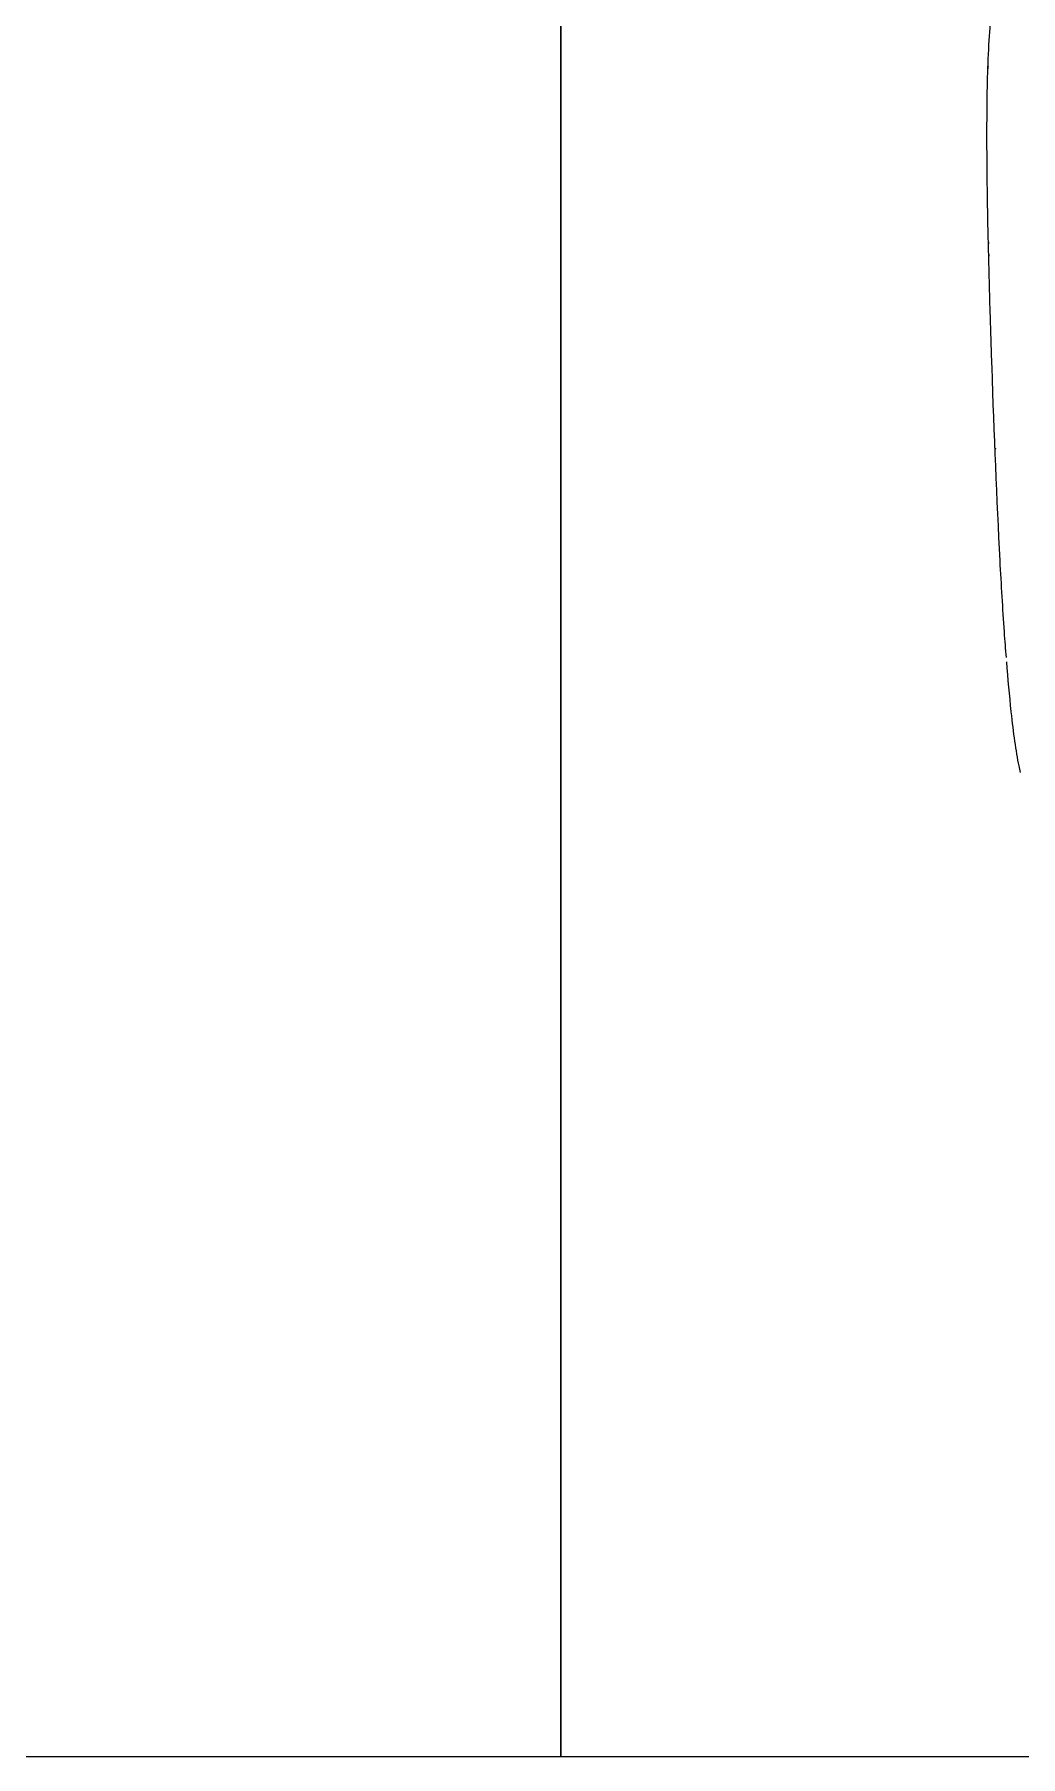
# Model space of a CAD drawing. Extents: x -1073 to 35213, y -1180 to 6950.
# Drawn here: x 33357.7 to 33445.2, y 1392 to 1544.9 of the extents above; entities that cross this region are included whole.
import ezdxf
from ezdxf.xclip import XClip

# ---------------------------------------------------------------- set-up
doc = ezdxf.new("R2010")
doc.units = 0
doc.header["$LTSCALE"] = 25
doc.header["$XCLIPFRAME"] = 0
doc.layers.get('0').update_dxf_attribs({"color": 9, "lineweight": 9})
doc.layers.add('04', color=9, linetype='Continuous', lineweight=9)
doc.layers.add('06D', color=9, linetype='Continuous', lineweight=9)

# ---------------------------------------------------------------- blocks, each defined once
blk = doc.blocks.new('p-araba-polo')
for points, degree, knots in [([(0.4758, -0.7941), (0.4779, -0.7946), (0.4931, -0.7978), (0.5106, -0.8003), (0.5297, -0.8023)], 3, [0, 0, 0, 0, 0.124213, 1, 1, 1, 1]), ([(0.578, -0.8067), (0.5852, -0.8073), (0.6136, -0.8094), (0.6943, -0.8142), (0.7938, -0.8181), (0.9022, -0.8216), (0.9869, -0.8238), (1.0486, -0.8241), (1.0808, -0.8236)], 3, [0, 0, 0, 0, 0.049552, 0.182368, 0.511137, 0.607099, 0.78604, 1, 1, 1, 1]), ([(0.5894, -0.8074), (0.5894, -0.8074), (0.5894, -0.8074), (0.5894, -0.8074), (0.5894, -0.8074), (0.5894, -0.8074), (0.5894, -0.8074), (0.5894, -0.8074), (0.5894, -0.8074), (0.5894, -0.8074), (0.5894, -0.8074), (0.5894, -0.8074), (0.5894, -0.8074), (0.5894, -0.8074), (0.5894, -0.8074)], 7, [0, 0, 0, 0, 0, 0, 0, 0, 1, 1, 1, 1, 1, 1, 1, 1, 1, 1, 1, 1, 1, 1, 1])]:
    blk.add_open_spline(points, degree=degree, knots=knots)
for points, degree in [([(0.5299, -0.8023), (0.5443, -0.8039), (0.5588, -0.8052), (0.5741, -0.8064)], 3), ([(0.7638, -0.8164), (0.7637, -0.8164), (0.7637, -0.8163), (0.7636, -0.8162), (0.7635, -0.8161), (0.7634, -0.8159)], 5), ([(0.7638, -0.8164), (0.7637, -0.8164), (0.7637, -0.8163), (0.7636, -0.8162), (0.7635, -0.8161), (0.7634, -0.8159)], 5), ([(0.9357, -0.8222), (0.9352, -0.8222), (0.9348, -0.8222), (0.9343, -0.8222)], 3), ([(0.9453, -0.8224), (0.9455, -0.8224), (0.9457, -0.8224), (0.9459, -0.8223), (0.9461, -0.8222), (0.9463, -0.8221)], 5), ([(0.9453, -0.8224), (0.9455, -0.8224), (0.9457, -0.8224), (0.9459, -0.8223), (0.9461, -0.8222), (0.9463, -0.8221)], 5), ([(1.0811, -0.8236), (1.0881, -0.8235), (1.0946, -0.8233), (1.1009, -0.8231)], 3), ([(1.1004, -0.8231), (1.1009, -0.8231), (1.1013, -0.8231), (1.1018, -0.8231), (1.1022, -0.823), (1.1026, -0.8229)], 5), ([(1.1026, -0.8229), (1.1022, -0.823), (1.1018, -0.8231), (1.1013, -0.8231), (1.1009, -0.8231), (1.1004, -0.8231)], 5), ([(1.1014, -0.8231), (1.1013, -0.8231), (1.1011, -0.8231), (1.101, -0.8231), (1.1008, -0.8231), (1.1007, -0.8231), (1.1006, -0.8231), (1.1004, -0.8231)], 7), ([(1.1004, -0.8231), (1.1008, -0.8231), (1.1011, -0.8231), (1.1015, -0.8231)], 3), ([(1.1009, -0.8231), (1.1242, -0.8223), (1.1443, -0.821), (1.1589, -0.8187)], 3)]:
    blk.add_open_spline(points, degree=degree)

msp = doc.modelspace()

# ---------------------------------------------------------------- linework, layer by layer
at = {"layer": '06D'}
for points in [[(33154.41, 1392.04), (33404.41, 1392.04), (33404.41, 1892.04), (33154.41, 1892.04)], [(33404.41, 1392.04), (33654.41, 1392.04), (33654.41, 1892.04), (33404.41, 1892.04)]]:
    msp.add_lwpolyline(points, close=True, dxfattribs=at)

# ---------------------------------------------------------------- block references
at = {"layer": '04'}
ref = msp.add_blockref('p-araba-polo', (33524.6, 1431.8), dxfattribs=dict(at, xscale=-100, yscale=100, zscale=100, rotation=270))
XClip(ref).set_block_clipping_path([(-0.0924763951, -0.9835002962), (4.0650970395, 0.9845199444)])

doc.saveas('drawing.dxf')
